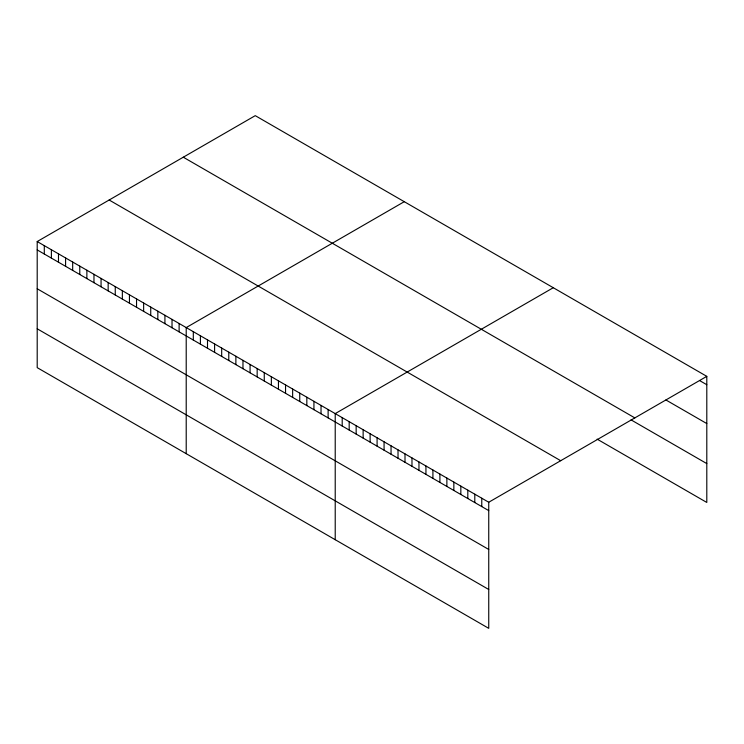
<?xml version="1.0" encoding="UTF-8"?>
<svg xmlns="http://www.w3.org/2000/svg" width="744" height="744" viewBox="0 0 744 744"><rect width="100%" height="100%" fill="white"/><g stroke="black" fill="none" stroke-linecap="round" stroke-linejoin="round"><path stroke-width="1.12" d="M37.2 241.549L488.743 502.246L488.743 628.345L37.2 367.648L37.2 241.549L255.257 115.655L706.8 376.352L706.8 502.451L597.134 439.137M404.262 201.689L186.214 327.583L186.214 453.673M553.276 287.723L335.219 413.608L335.219 539.707M488.743 502.246L706.8 376.352M699.825 380.686L706.8 384.722M665.927 399.974L706.8 423.569M183.294 157.207L634.846 417.905M631.033 419.858L706.8 463.596M109.154 200.006L560.706 460.703M37.2 249.919L488.743 510.616M37.2 288.765L488.743 549.463M37.2 328.792L488.743 589.49M481.768 498.22L481.768 506.58M474.793 494.193L474.793 502.553M467.809 490.166L467.809 498.526M460.834 486.13L460.834 494.5M453.849 482.103L453.849 490.463M446.874 478.076L446.874 486.436M439.899 474.049L439.899 482.41M432.915 470.013L432.915 478.383M425.94 465.986L425.94 474.356M418.965 461.959L418.965 470.32M411.981 457.932L411.981 466.293M405.006 453.905L405.006 462.266M398.021 449.869L398.021 458.239M391.046 445.842L391.046 454.203M384.071 441.815L384.071 450.176M377.087 437.788L377.087 446.149M370.112 433.752L370.112 442.122M363.137 429.725L363.137 438.095M356.153 425.698L356.153 434.059M349.178 421.671L349.178 430.032M342.203 417.644L342.203 426.005M328.123 409.516L328.123 417.877M321.027 405.415L321.027 413.785M313.931 401.323L313.931 409.684M306.835 397.222L306.835 405.592M299.739 393.13L299.739 401.49M292.643 389.028L292.643 397.398M285.547 384.936L285.547 393.297M278.451 380.835L278.451 389.205M271.355 376.743L271.355 385.104M264.26 372.642L264.26 381.012M257.164 368.55L257.164 376.91M250.068 364.448L250.068 372.818M242.972 360.356L242.972 368.717M235.876 356.255L235.876 364.625M228.78 352.163L228.78 360.524M221.684 348.062L221.684 356.432M214.598 343.97L214.598 352.331M207.502 339.868L207.502 348.238M200.406 335.777L200.406 344.137M193.31 331.675L193.31 340.045M179.118 323.482L179.118 331.852M172.022 319.39L172.022 327.751M164.926 315.289L164.926 323.659M157.83 311.197L157.83 319.557M150.734 307.095L150.734 315.465M143.638 303.003L143.638 311.364M136.543 298.902L136.543 307.272M129.447 294.81L129.447 303.171M122.351 290.709L122.351 299.079M115.255 286.617L115.255 294.977M108.159 282.515L108.159 290.885M101.063 278.423L101.063 286.784M93.967 274.322L93.967 282.692M86.871 270.23L86.871 278.591M79.775 266.129L79.775 274.499M72.68 262.037L72.68 270.398M65.584 257.936L65.584 266.306M58.488 253.844L58.488 262.204M51.392 249.742L51.392 258.112M44.296 245.65L44.296 254.011"/></g></svg>
